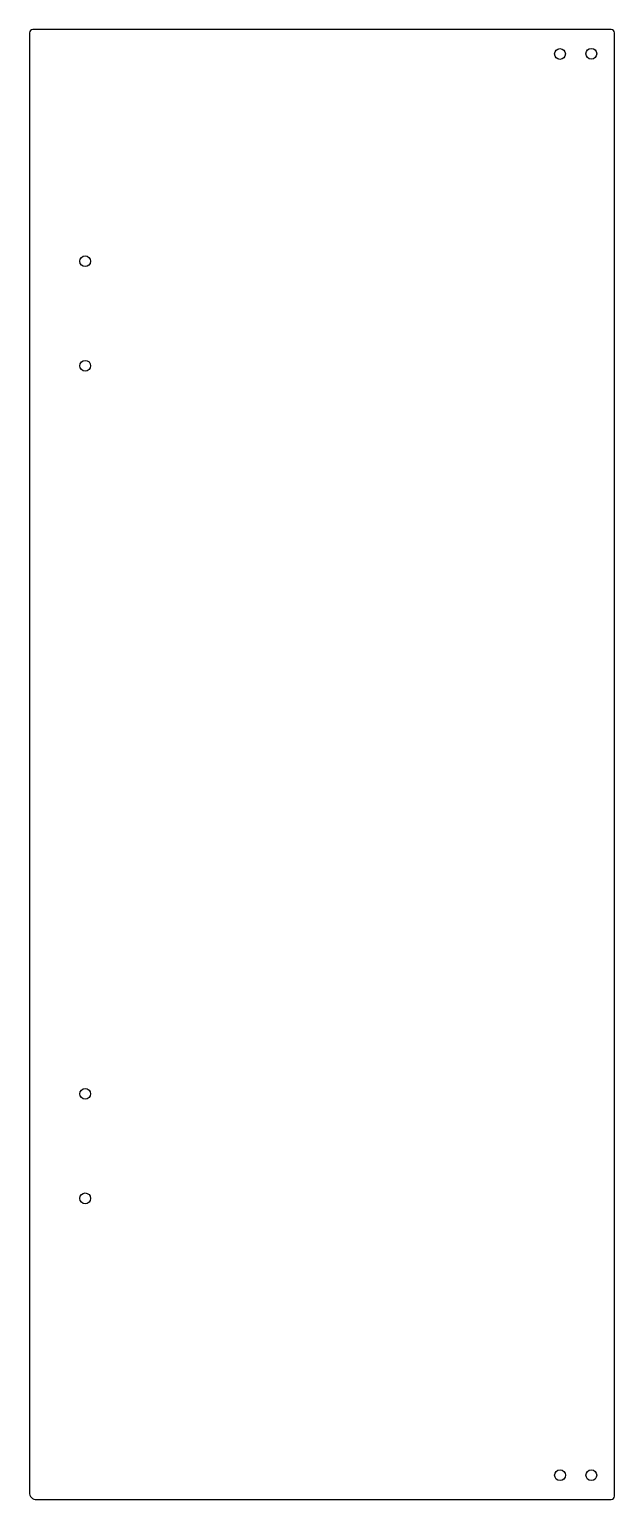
# Model space of a CAD drawing. Header units: millimetres. Extents: x -2 to 166, y -422 to 0.
import ezdxf

# ---------------------------------------------------------------- set-up
doc = ezdxf.new("R2010")
doc.units = ezdxf.units.MM
doc.layers.get('0').update_dxf_attribs({"linetype": 'CONTINUOUS'})

msp = doc.modelspace()

# ---------------------------------------------------------------- linework, layer by layer
msp.add_lwpolyline([(164.95, -422, 0.414214), (165.95, -421), (165.95, -1, 0.414214), (164.95, 0), (-1, 0, 0.414214), (-2, -1), (-2, -420, 0.414214), (0, -422)], format="xyb", close=True)
msp.add_lwpolyline([(164.95, -422, 0.414214), (165.95, -421), (165.95, -1, 0.414214), (164.95, 0), (-1, 0, 0.414214), (-2, -1), (-2, -420, 0.414214), (0, -422)], format="xyb", close=True)
for centre in [(150.28, -7.06), (150.28, -7.06), (159.28, -6.99), (159.28, -6.99), (14, -66.55), (14, -66.55), (14.02, -96.55), (14.02, -96.55), (14.02, -305.53), (14.02, -305.53), (14.02, -335.54), (14.02, -335.54), (150.29, -415), (150.29, -415), (159.28, -415), (159.28, -415)]:
    msp.add_circle(centre, 1.55)

doc.saveas('drawing.dxf')
